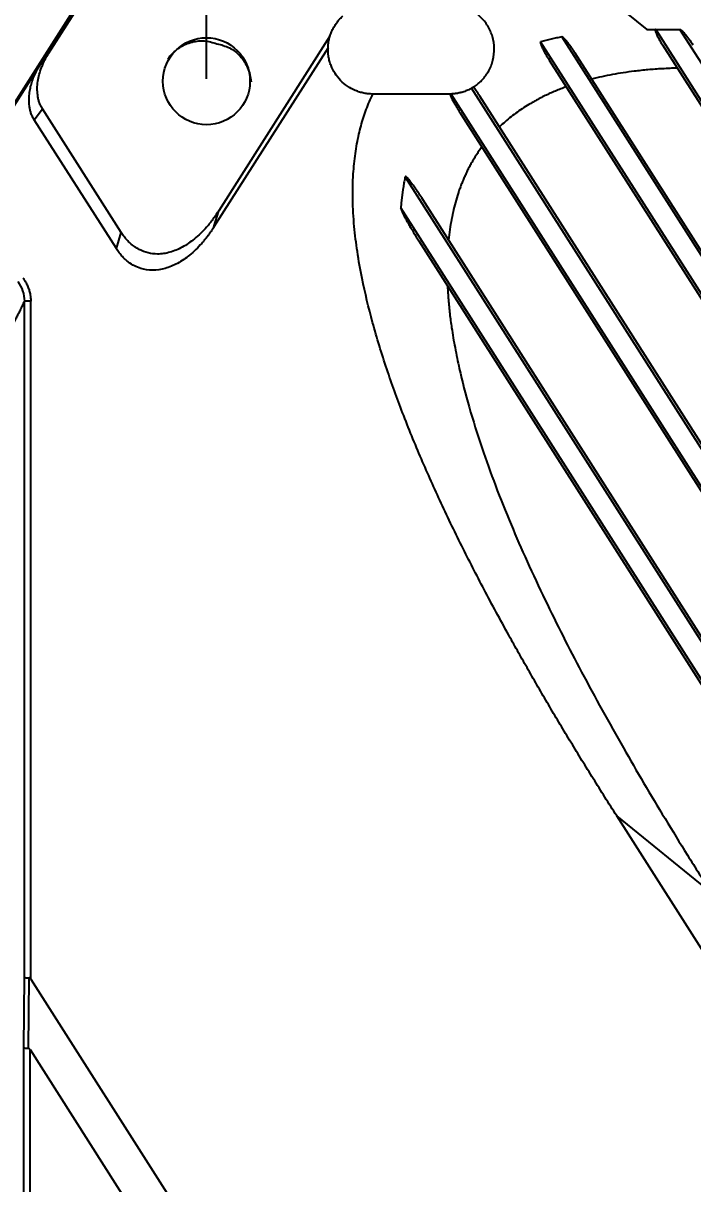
# Model space of a CAD drawing. Header units: millimetres. Extents: x 620 to 19791, y 2539 to 6969.
# Drawn here: x 6026 to 6078.4, y 3712 to 3802.7 of the extents above; entities that cross this region are included whole.
import ezdxf

# ---------------------------------------------------------------- set-up
doc = ezdxf.new("R2010")
doc.units = ezdxf.units.MM
doc.styles.get("Standard").update_dxf_attribs({"font": 'arial.ttf'})
doc.dimstyles.new('缩小5倍', dxfattribs={"dimtxt": 40, "dimasz": 20, "dimexe": 1, "dimexo": 0.2, "dimgap": 0, "dimtad": 1, "dimtoh": 1, "dimdec": 1, "dimzin": 9, "dimdsep": 46, "dimtxsty": 'Standard', "dimblk": '_FILLED', "dimcen": 0.2, "dimclrd": 256, "dimclre": 256, "dimclrt": 256, "dimadec": 1, "dimazin": 2, "dimtfac": 1, "dimtdec": 1, "dimtofl": 0, "dimtmove": 0, "dimatfit": 3, "dimldrblk": '_FILLED', "dimfxl": 1, "dimtolj": 1, "dimtzin": 0, "dimarcsym": 0})

# ---------------------------------------------------------------- blocks, each defined once
blk = doc.blocks.new('_FILLED')
at = {"color": 0, "linetype": 'ByBlock'}
blk.add_solid([(0, 0), (-1, 0.15), (-1, -0.15)], dxfattribs=at)
blk = doc.blocks.new('*D186')
at = {"lineweight": -2, "transparency": 16777216}
for p, q in [((6040.358, 3798.403), (6040.358, 3974.797)), ((6157.358, 3798.403), (6157.358, 3974.797)), ((6137.358, 3973.797), (6060.358, 3973.797))]:
    blk.add_line(p, q, dxfattribs=at)
at = {"layer": 'Defpoints', "color": 0, "transparency": 16777216}
for p in [(6040.358, 3973.797), (6040.358, 3798.203), (6157.358, 3798.203)]:
    blk.add_point(p, dxfattribs=at)
at = {"lineweight": -2, "transparency": 16777216, "xscale": 20, "yscale": 20, "zscale": 20, "rotation": 180}
blk.add_blockref('_FILLED', (6040.358, 3973.797), dxfattribs=at)
at = {"lineweight": -2, "transparency": 16777216, "xscale": 20, "yscale": 20, "zscale": 20}
blk.add_blockref('_FILLED', (6157.358, 3973.797), dxfattribs=at)
at = {"transparency": 16777216, "insert": (6098.858, 3999.69), "char_height": 40, "attachment_point": 5}
blk.add_mtext('\\A1;117mm [4 5/8"]', dxfattribs=at)
blk = doc.blocks.new('tugj')
at = {"color": 7, "linetype": 'Continuous', "lineweight": 25}
for p, q in [((12605.543, 5125.082), (12623.326, 5152.997)), ((12609.694, 5131.273), (12623.467, 5152.892)), ((12652.78, 5136.161), (12656.47, 5133.16)), ((12631.692, 5132.629), (12623.005, 5118.993)), ((12649.824, 5132.585), (12752.333, 4971.678)), ((12656.47, 5133.16), (12656.928, 5133.16)), ((12656.928, 5133.16), (12657.168, 5133.159)), ((12657.168, 5133.159), (12659.063, 5133.16)), ((12657.168, 5133.159), (12752.334, 4983.776)), ((12752.333, 4986.753), (12659.063, 5133.16)), ((12631.544, 5131.718), (12622.628, 5117.723)), ((12752.333, 4968.7), (12648.169, 5132.206)), ((12657.692, 5131.96), (12752.165, 4983.668)), ((12609.049, 5130.424), (12609.694, 5131.273)), ((12648.843, 5130.775), (12752.165, 4968.593)), ((12752.502, 4971.785), (12650.88, 5131.3)), ((12609.049, 5130.424), (12605.543, 5124.92)), ((12752.333, 4953.625), (12641.169, 5128.118)), ((12752.333, 4956.603), (12642.775, 5128.574)), ((12752.502, 4956.71), (12643.411, 5127.949)), ((12608.582, 5126.099), (12609.226, 5126.948)), ((12615.373, 5117.3), (12609.226, 5126.948)), ((12614.996, 5116.031), (12608.582, 5126.099)), ((12641.95, 5126.52), (12752.165, 4953.517)), ((12752.333, 4941.527), (12637.58, 5121.653)), ((12752.502, 4941.635), (12638.946, 5119.882)), ((12622.628, 5117.723), (12623.005, 5118.993)), ((12752.333, 4938.549), (12637.236, 5119.216)), ((12614.996, 5116.031), (12615.373, 5117.3)), ((12638.646, 5116.63), (12752.165, 4938.442)), ((12607.804, 5059.067), (12607.804, 5111.914)), ((12608.304, 5058.916), (12608.304, 5111.914)), ((12698.598, 5001.866), (12654.112, 5071.695)), ((12661.491, 5065.695), (12654.112, 5071.695)), ((12607.752, 5053.573), (12607.804, 5059.067)), ((12608.118, 5053.523), (12608.171, 5059.025)), ((12608.304, 5058.916), (12644.649, 5001.866)), ((12607.753, 5038.437), (12607.752, 5053.573)), ((12608.251, 5053.415), (12699.594, 4910.036)), ((12608.251, 5038.331), (12608.251, 5053.415))]:
    blk.add_line(p, q, dxfattribs=at)
blk.add_circle((12622.043, 5129.116), 3.4, dxfattribs=at)
for points, knots in [([(12631.692, 5132.629), (12631.712, 5132.69), (12631.751, 5132.811), (12631.822, 5132.989), (12631.901, 5133.163), (12631.991, 5133.332), (12632.111, 5133.533), (12632.27, 5133.76), (12632.476, 5134.005), (12632.631, 5134.151), (12632.709, 5134.224)], [0, 0, 0, 0, 0.100266, 0.200104, 0.299814, 0.399697, 0.500054, 0.666873, 0.833055, 1, 1, 1, 1]), ([(12642.927, 5128.666), (12642.976, 5128.699), (12643.075, 5128.764), (12643.216, 5128.87), (12643.352, 5128.983), (12643.481, 5129.102), (12643.665, 5129.291), (12643.888, 5129.563), (12644.124, 5129.937), (12644.313, 5130.34), (12644.497, 5130.919), (12644.582, 5131.691), (12644.464, 5132.46), (12644.251, 5133.038), (12644.041, 5133.439), (12643.784, 5133.807), (12643.517, 5134.101), (12643.256, 5134.332), (12643.016, 5134.513), (12642.844, 5134.615), (12642.757, 5134.667)], [0, 0, 0, 0, 0.024583, 0.049003, 0.073323, 0.097606, 0.121918, 0.182464, 0.2431, 0.305082, 0.366934, 0.494968, 0.624567, 0.687999, 0.751357, 0.813033, 0.874944, 0.916563, 0.958146, 1, 1, 1, 1]), ([(12619.017, 5130.874), (12619.274, 5131.167), (12619.767, 5131.729), (12620.784, 5132.194), (12621.849, 5132.346), (12622.523, 5132.149), (12622.853, 5132.053)], [0, 0, 0, 0, 0.268629, 0.515707, 0.762429, 1, 1, 1, 1]), ([(12631.544, 5131.718), (12631.546, 5131.766), (12631.55, 5131.859), (12631.562, 5132), (12631.58, 5132.145), (12631.608, 5132.298), (12631.644, 5132.46), (12631.676, 5132.573), (12631.692, 5132.629)], [0, 0, 0, 0, 0.179765, 0.346667, 0.501047, 0.673859, 0.839861, 1, 1, 1, 1]), ([(12649.824, 5132.585), (12649.683, 5132.557), (12649.401, 5132.501), (12648.984, 5132.409), (12648.573, 5132.312), (12648.303, 5132.241), (12648.169, 5132.206)], [0, 0, 0, 0, 0.255059, 0.506695, 0.754983, 1, 1, 1, 1]), ([(12650.88, 5131.3), (12650.826, 5131.383), (12650.732, 5131.529), (12650.605, 5131.713), (12650.482, 5131.888), (12650.353, 5132.06), (12650.214, 5132.238), (12650.11, 5132.354), (12650.039, 5132.434), (12649.987, 5132.488), (12649.914, 5132.54), (12649.856, 5132.569), (12649.824, 5132.585)], [0, 0, 0, 0, 0.17727, 0.310571, 0.399904, 0.560232, 0.695305, 0.803603, 0.839023, 0.886091, 0.936552, 1, 1, 1, 1]), ([(12657.168, 5133.159), (12657.161, 5133.157), (12657.147, 5133.152), (12657.134, 5133.135), (12657.131, 5133.113), (12657.131, 5133.065), (12657.152, 5132.985), (12657.193, 5132.871), (12657.278, 5132.68), (12657.44, 5132.369), (12657.597, 5132.114), (12657.692, 5131.96)], [0, 0, 0, 0, 0.016917, 0.031214, 0.045063, 0.064106, 0.139024, 0.224551, 0.335473, 0.600567, 1, 1, 1, 1]), ([(12659.063, 5133.16), (12659.069, 5133.159), (12659.084, 5133.157), (12659.107, 5133.147), (12659.134, 5133.131), (12659.164, 5133.109), (12659.198, 5133.081), (12659.242, 5133.04), (12659.298, 5132.985), (12659.366, 5132.911), (12659.521, 5132.732), (12659.763, 5132.419), (12659.958, 5132.12), (12660.063, 5131.961)], [0, 0, 0, 0, 0.01237, 0.028021, 0.047451, 0.070919, 0.098571, 0.130494, 0.185573, 0.248711, 0.319995, 0.636654, 1, 1, 1, 1]), ([(12622.853, 5132.053), (12623.192, 5131.964), (12623.874, 5131.785), (12624.715, 5131.1), (12625.341, 5130.179), (12625.474, 5129.447), (12625.542, 5129.074)], [0, 0, 0, 0, 0.241489, 0.486465, 0.738116, 1, 1, 1, 1]), ([(12635.054, 5128.116), (12634.994, 5128.116), (12634.875, 5128.118), (12634.698, 5128.131), (12634.523, 5128.153), (12634.35, 5128.183), (12634.178, 5128.222), (12634.009, 5128.27), (12633.842, 5128.327), (12633.516, 5128.455), (12633.051, 5128.707), (12632.515, 5129.162), (12632.076, 5129.712), (12631.812, 5130.236), (12631.664, 5130.679), (12631.587, 5131.021), (12631.544, 5131.368), (12631.544, 5131.601), (12631.544, 5131.718)], [0, 0, 0, 0, 0.031946, 0.063607, 0.095061, 0.126386, 0.157664, 0.188975, 0.220398, 0.252014, 0.376591, 0.501216, 0.625704, 0.750422, 0.813205, 0.875307, 0.937361, 1, 1, 1, 1]), ([(12648.169, 5132.206), (12648.163, 5132.198), (12648.154, 5132.184), (12648.148, 5132.16), (12648.149, 5132.134), (12648.154, 5132.099), (12648.165, 5132.052), (12648.187, 5131.985), (12648.219, 5131.903), (12648.285, 5131.752), (12648.4, 5131.524), (12648.593, 5131.178), (12648.75, 5130.924), (12648.843, 5130.775)], [0, 0, 0, 0, 0.017238, 0.031802, 0.045254, 0.064758, 0.097079, 0.136863, 0.195671, 0.261965, 0.443812, 0.672535, 1, 1, 1, 1]), ([(12609.226, 5126.948), (12609.2, 5126.991), (12609.148, 5127.076), (12609.08, 5127.21), (12609.02, 5127.347), (12608.954, 5127.525), (12608.891, 5127.752), (12608.828, 5128.104), (12608.802, 5128.562), (12608.846, 5129.101), (12608.96, 5129.652), (12609.111, 5130.117), (12609.284, 5130.529), (12609.463, 5130.893), (12609.613, 5131.141), (12609.694, 5131.273)], [0, 0, 0, 0, 0.032713, 0.065464, 0.09831, 0.131309, 0.18972, 0.25259, 0.365747, 0.489593, 0.605836, 0.734325, 0.809811, 0.898366, 1, 1, 1, 1]), ([(12608.582, 5126.099), (12608.555, 5126.142), (12608.503, 5126.227), (12608.434, 5126.361), (12608.374, 5126.498), (12608.308, 5126.676), (12608.245, 5126.903), (12608.183, 5127.26), (12608.158, 5127.717), (12608.2, 5128.227), (12608.291, 5128.703), (12608.418, 5129.14), (12608.586, 5129.574), (12608.795, 5130.006), (12608.963, 5130.283), (12609.049, 5130.424)], [0, 0, 0, 0, 0.0329932, 0.0657961, 0.0985296, 0.1313159, 0.1901957, 0.2526078, 0.3681449, 0.4895308, 0.5869421, 0.6859197, 0.7872669, 0.8917324, 1, 1, 1, 1]), ([(12658.851, 5130.142), (12658.653, 5130.135), (12658.263, 5130.122), (12657.683, 5130.092), (12657.115, 5130.055), (12656.56, 5130.011), (12656.016, 5129.958), (12655.37, 5129.885), (12654.625, 5129.783), (12653.784, 5129.641), (12652.965, 5129.479), (12652.429, 5129.349), (12652.164, 5129.285)], [0, 0, 0, 0, 0.087666, 0.173589, 0.257788, 0.34028, 0.421087, 0.50023, 0.629018, 0.755162, 0.878781, 1, 1, 1, 1]), ([(12642.927, 5128.666), (12642.921, 5128.662), (12642.909, 5128.655), (12642.884, 5128.639), (12642.858, 5128.623), (12642.83, 5128.606), (12642.802, 5128.59), (12642.784, 5128.579), (12642.775, 5128.574)], [0, 0, 0, 0, 0.193434, 0.376156, 0.548169, 0.709476, 0.860083, 1, 1, 1, 1]), ([(12643.411, 5127.949), (12643.319, 5128.091), (12643.162, 5128.333), (12642.996, 5128.569), (12642.927, 5128.666)], [0, 0, 0, 0, 0.587301, 1, 1, 1, 1]), ([(12650.177, 5128.681), (12650.033, 5128.628), (12649.748, 5128.523), (12649.328, 5128.353), (12648.919, 5128.176), (12648.52, 5127.991), (12648.133, 5127.799), (12647.756, 5127.598), (12647.329, 5127.355), (12646.857, 5127.062), (12646.346, 5126.713), (12645.856, 5126.343), (12645.387, 5125.956), (12645.091, 5125.68), (12644.944, 5125.542)], [0, 0, 0, 0, 0.074802, 0.148429, 0.220926, 0.292342, 0.362727, 0.432134, 0.500619, 0.60245, 0.703089, 0.802749, 0.901645, 1, 1, 1, 1]), ([(12654.112, 5071.695), (12653.803, 5072.181), (12653.19, 5073.146), (12652.287, 5074.59), (12651.404, 5076.019), (12650.541, 5077.433), (12649.699, 5078.831), (12648.877, 5080.214), (12648.076, 5081.583), (12647.295, 5082.936), (12646.535, 5084.274), (12645.378, 5086.343), (12643.883, 5089.1), (12642.075, 5092.612), (12640.398, 5096.083), (12638.812, 5099.62), (12637.385, 5103.111), (12636.095, 5106.668), (12635.018, 5110.167), (12634.276, 5113.238), (12633.827, 5115.748), (12633.572, 5117.808), (12633.455, 5119.836), (12633.49, 5121.74), (12633.659, 5123.444), (12633.887, 5124.698), (12634.121, 5125.632), (12634.314, 5126.278), (12634.533, 5126.907), (12634.776, 5127.521), (12634.962, 5127.918), (12635.054, 5128.116)], [0, 0, 0, 0, 0.0281268, 0.0558675, 0.083223, 0.1101943, 0.1367821, 0.1629874, 0.1888113, 0.2142547, 0.2393188, 0.2640046, 0.33008, 0.3925822, 0.4569819, 0.5184057, 0.5819469, 0.6411849, 0.7032438, 0.7607171, 0.79542, 0.8277858, 0.8620839, 0.8946234, 0.9207063, 0.9456908, 0.9567912, 0.9677505, 0.9785903, 0.9893326, 1, 1, 1, 1]), ([(12641.057, 5128.116), (12640.759, 5128.116), (12640.128, 5128.116), (12639.127, 5128.116), (12637.895, 5128.116), (12636.525, 5128.116), (12635.525, 5128.116), (12635.054, 5128.116)], [0, 0, 0, 0, 0.148764, 0.315345, 0.499744, 0.764431, 1, 1, 1, 1]), ([(12641.058, 5128.116), (12641.062, 5128.108), (12641.067, 5128.097), (12641.074, 5128.086), (12641.076, 5128.082), (12641.08, 5128.076), (12641.084, 5128.07), (12641.089, 5128.063), (12641.091, 5128.059), (12641.094, 5128.054), (12641.101, 5128.043), (12641.112, 5128.021), (12641.123, 5127.987), (12641.188, 5127.849), (12641.293, 5127.636), (12641.468, 5127.317), (12641.681, 5126.949), (12641.853, 5126.675), (12641.95, 5126.52)], [0, 0, 0, 0, 0.0152175, 0.0190741, 0.020998, 0.0229155, 0.030467, 0.0341319, 0.0359265, 0.0376923, 0.0444137, 0.0562937, 0.078056, 0.1037206, 0.3045759, 0.4684347, 0.7002383, 1, 1, 1, 1]), ([(12642.775, 5128.574), (12642.726, 5128.547), (12642.627, 5128.493), (12642.475, 5128.421), (12642.32, 5128.355), (12642.161, 5128.298), (12641.964, 5128.236), (12641.727, 5128.179), (12641.45, 5128.134), (12641.263, 5128.123), (12641.169, 5128.118)], [0, 0, 0, 0, 0.10019, 0.200056, 0.299831, 0.399749, 0.500042, 0.666803, 0.833095, 1, 1, 1, 1]), ([(12643.571, 5123.975), (12643.503, 5123.881), (12643.366, 5123.692), (12643.172, 5123.401), (12642.985, 5123.105), (12642.806, 5122.803), (12642.635, 5122.495), (12642.472, 5122.182), (12642.317, 5121.863), (12642.171, 5121.538), (12642.032, 5121.207), (12641.901, 5120.871), (12641.736, 5120.411), (12641.549, 5119.817), (12641.356, 5119.08), (12641.195, 5118.314), (12641.062, 5117.52), (12641.001, 5116.979), (12640.97, 5116.705)], [0, 0, 0, 0, 0.044718, 0.089457, 0.134253, 0.17914, 0.224155, 0.269331, 0.314703, 0.360306, 0.406172, 0.452335, 0.498827, 0.593777, 0.691149, 0.791172, 0.894058, 1, 1, 1, 1]), ([(12637.58, 5121.653), (12637.554, 5121.523), (12637.501, 5121.262), (12637.432, 5120.865), (12637.37, 5120.462), (12637.317, 5120.052), (12637.271, 5119.637), (12637.248, 5119.357), (12637.236, 5119.216)], [0, 0, 0, 0, 0.161473, 0.324918, 0.490415, 0.658045, 0.827882, 1, 1, 1, 1]), ([(12638.946, 5119.882), (12638.851, 5120.029), (12638.677, 5120.299), (12638.429, 5120.666), (12638.22, 5120.962), (12638.053, 5121.19), (12637.92, 5121.36), (12637.821, 5121.479), (12637.747, 5121.561), (12637.697, 5121.611), (12637.662, 5121.64), (12637.639, 5121.659), (12637.62, 5121.669), (12637.598, 5121.666), (12637.587, 5121.658), (12637.58, 5121.653)], [0, 0, 0, 0, 0.230026, 0.424715, 0.584075, 0.708126, 0.796556, 0.869812, 0.911898, 0.942851, 0.962508, 0.972036, 0.981659, 0.989826, 1, 1, 1, 1]), ([(12623.005, 5118.993), (12622.942, 5118.895), (12622.817, 5118.703), (12622.624, 5118.429), (12622.432, 5118.173), (12622.241, 5117.935), (12621.965, 5117.611), (12621.594, 5117.22), (12620.977, 5116.67), (12620.197, 5116.131), (12619.362, 5115.777), (12618.699, 5115.632), (12618.123, 5115.587), (12617.47, 5115.664), (12616.872, 5115.89), (12616.416, 5116.168), (12616.098, 5116.421), (12615.826, 5116.694), (12615.587, 5116.98), (12615.446, 5117.191), (12615.373, 5117.3)], [0, 0, 0, 0, 0.036696, 0.071781, 0.105261, 0.13714, 0.167426, 0.238953, 0.306259, 0.426836, 0.534944, 0.58862, 0.639182, 0.715988, 0.792965, 0.837683, 0.883516, 0.920021, 0.958792, 1, 1, 1, 1]), ([(12637.236, 5119.216), (12637.236, 5119.206), (12637.237, 5119.183), (12637.247, 5119.144), (12637.263, 5119.093), (12637.286, 5119.031), (12637.316, 5118.959), (12637.354, 5118.875), (12637.398, 5118.781), (12637.451, 5118.675), (12637.51, 5118.559), (12637.577, 5118.432), (12637.677, 5118.247), (12637.817, 5117.997), (12638.01, 5117.665), (12638.286, 5117.204), (12638.506, 5116.853), (12638.646, 5116.63)], [0, 0, 0, 0, 0.009636, 0.023334, 0.041271, 0.063526, 0.090136, 0.121124, 0.156505, 0.196289, 0.240481, 0.289088, 0.342111, 0.453728, 0.579804, 0.731703, 1, 1, 1, 1]), ([(12622.628, 5117.723), (12622.567, 5117.629), (12622.447, 5117.444), (12622.259, 5117.175), (12622.068, 5116.918), (12621.874, 5116.674), (12621.596, 5116.347), (12621.221, 5115.952), (12620.604, 5115.405), (12619.821, 5114.864), (12618.84, 5114.445), (12617.85, 5114.285), (12617.024, 5114.411), (12616.401, 5114.672), (12616.005, 5114.923), (12615.698, 5115.175), (12615.455, 5115.416), (12615.217, 5115.7), (12615.071, 5115.918), (12614.996, 5116.031)], [0, 0, 0, 0, 0.035181, 0.06949, 0.102958, 0.135615, 0.167497, 0.237811, 0.306398, 0.426306, 0.535135, 0.638829, 0.737184, 0.792914, 0.85017, 0.883735, 0.9175, 0.957411, 1, 1, 1, 1]), ([(12607.282, 5113.456), (12607.45, 5113.237), (12607.582, 5112.99), (12607.76, 5112.467), (12607.805, 5112.191), (12607.804, 5111.914)], [0, 0, 0, 0, 0.5, 0.5, 1, 1, 1, 1]), ([(12607.677, 5113.761), (12607.709, 5113.718), (12607.774, 5113.631), (12607.863, 5113.493), (12607.944, 5113.35), (12608.018, 5113.202), (12608.084, 5113.049), (12608.162, 5112.84), (12608.237, 5112.573), (12608.294, 5112.246), (12608.3, 5112.025), (12608.304, 5111.914)], [0, 0, 0, 0, 0.082116, 0.164352, 0.246968, 0.33022, 0.414359, 0.499626, 0.666608, 0.83272, 1, 1, 1, 1]), ([(12640.887, 5113.112), (12640.897, 5112.935), (12640.915, 5112.578), (12640.956, 5112.041), (12641.005, 5111.498), (12641.064, 5110.951), (12641.132, 5110.398), (12641.256, 5109.508), (12641.468, 5108.259), (12641.9, 5106.189), (12642.575, 5103.574), (12643.531, 5100.526), (12644.634, 5097.461), (12645.82, 5094.497), (12647.124, 5091.514), (12648.931, 5087.656), (12651.408, 5082.779), (12654.024, 5078.045), (12656.231, 5074.247), (12657.903, 5071.452), (12659.659, 5068.59), (12660.875, 5066.669), (12661.491, 5065.695)], [0, 0, 0, 0, 0.010214, 0.020538, 0.030977, 0.041532, 0.052206, 0.063002, 0.093188, 0.125078, 0.184557, 0.248396, 0.308695, 0.371827, 0.431927, 0.495911, 0.616733, 0.746415, 0.806904, 0.869326, 0.933688, 1, 1, 1, 1]), ([(12607.804, 5111.914), (12607.75, 5111.796), (12607.641, 5111.561), (12607.48, 5111.225), (12607.321, 5110.904), (12607.148, 5110.568), (12606.966, 5110.229), (12606.777, 5109.898), (12606.656, 5109.708), (12606.598, 5109.617)], [0, 0, 0, 0, 0.135998, 0.269847, 0.401548, 0.531104, 0.699449, 0.855745, 1, 1, 1, 1]), ([(12608.304, 5111.914), (12608.177, 5111.914), (12608.051, 5111.914), (12607.868, 5111.914), (12607.811, 5111.914), (12607.804, 5111.914)], [0, 0, 0, 0, 0.5, 0.5, 1, 1, 1, 1]), ([(12607.804, 5059.067), (12607.807, 5059.065), (12607.811, 5059.061), (12607.83, 5059.055), (12607.855, 5059.05), (12607.887, 5059.045), (12607.924, 5059.04), (12607.963, 5059.037), (12608.005, 5059.033), (12608.047, 5059.03), (12608.089, 5059.028), (12608.13, 5059.026), (12608.158, 5059.025), (12608.171, 5059.025)], [0, 0, 0, 0, 0.115536, 0.226143, 0.331823, 0.432575, 0.528401, 0.619302, 0.705279, 0.786335, 0.862471, 0.933691, 1, 1, 1, 1]), ([(12608.304, 5058.916), (12608.294, 5058.931), (12608.277, 5058.957), (12608.248, 5058.993), (12608.213, 5059.019), (12608.185, 5059.023), (12608.171, 5059.025)], [0, 0, 0, 0, 0.297886, 0.516083, 0.764246, 1, 1, 1, 1]), ([(12607.752, 5053.573), (12607.754, 5053.571), (12607.758, 5053.566), (12607.779, 5053.555), (12607.812, 5053.546), (12607.86, 5053.539), (12607.93, 5053.532), (12608.02, 5053.527), (12608.086, 5053.525), (12608.118, 5053.523)], [0, 0, 0, 0, 0.094995, 0.245006, 0.359216, 0.484227, 0.663853, 0.835761, 1, 1, 1, 1]), ([(12608.251, 5053.415), (12608.241, 5053.43), (12608.224, 5053.456), (12608.195, 5053.491), (12608.16, 5053.517), (12608.132, 5053.521), (12608.118, 5053.523)], [0, 0, 0, 0, 0.300451, 0.516255, 0.765528, 1, 1, 1, 1])]:
    blk.add_open_spline(points, degree=3, knots=knots, dxfattribs=at)
blk.add_open_spline([(12641.169, 5128.118), (12641.131, 5128.117), (12641.093, 5128.115), (12641.058, 5128.116)], degree=3, dxfattribs=at)

msp = doc.modelspace()

# ---------------------------------------------------------------- block references
msp.add_blockref('tugj', (-6581.6851, -1330.91272))

# ---------------------------------------------------------------- dimensions: what is measured, and where the dimension line sits
dim = msp.add_linear_dim(base=(6040.35752, 3973.79657), p1=(6157.35752, 3798.20281), p2=(6040.35752, 3798.20281), dimstyle='缩小5倍', override={"dimpost": 'mm'})
dim.commit()
dim.dimension.update_dxf_attribs({"geometry": '*D186', "text_midpoint": (6098.85752, 3973.79657), "dimtype": 160})

doc.saveas('drawing.dxf')
